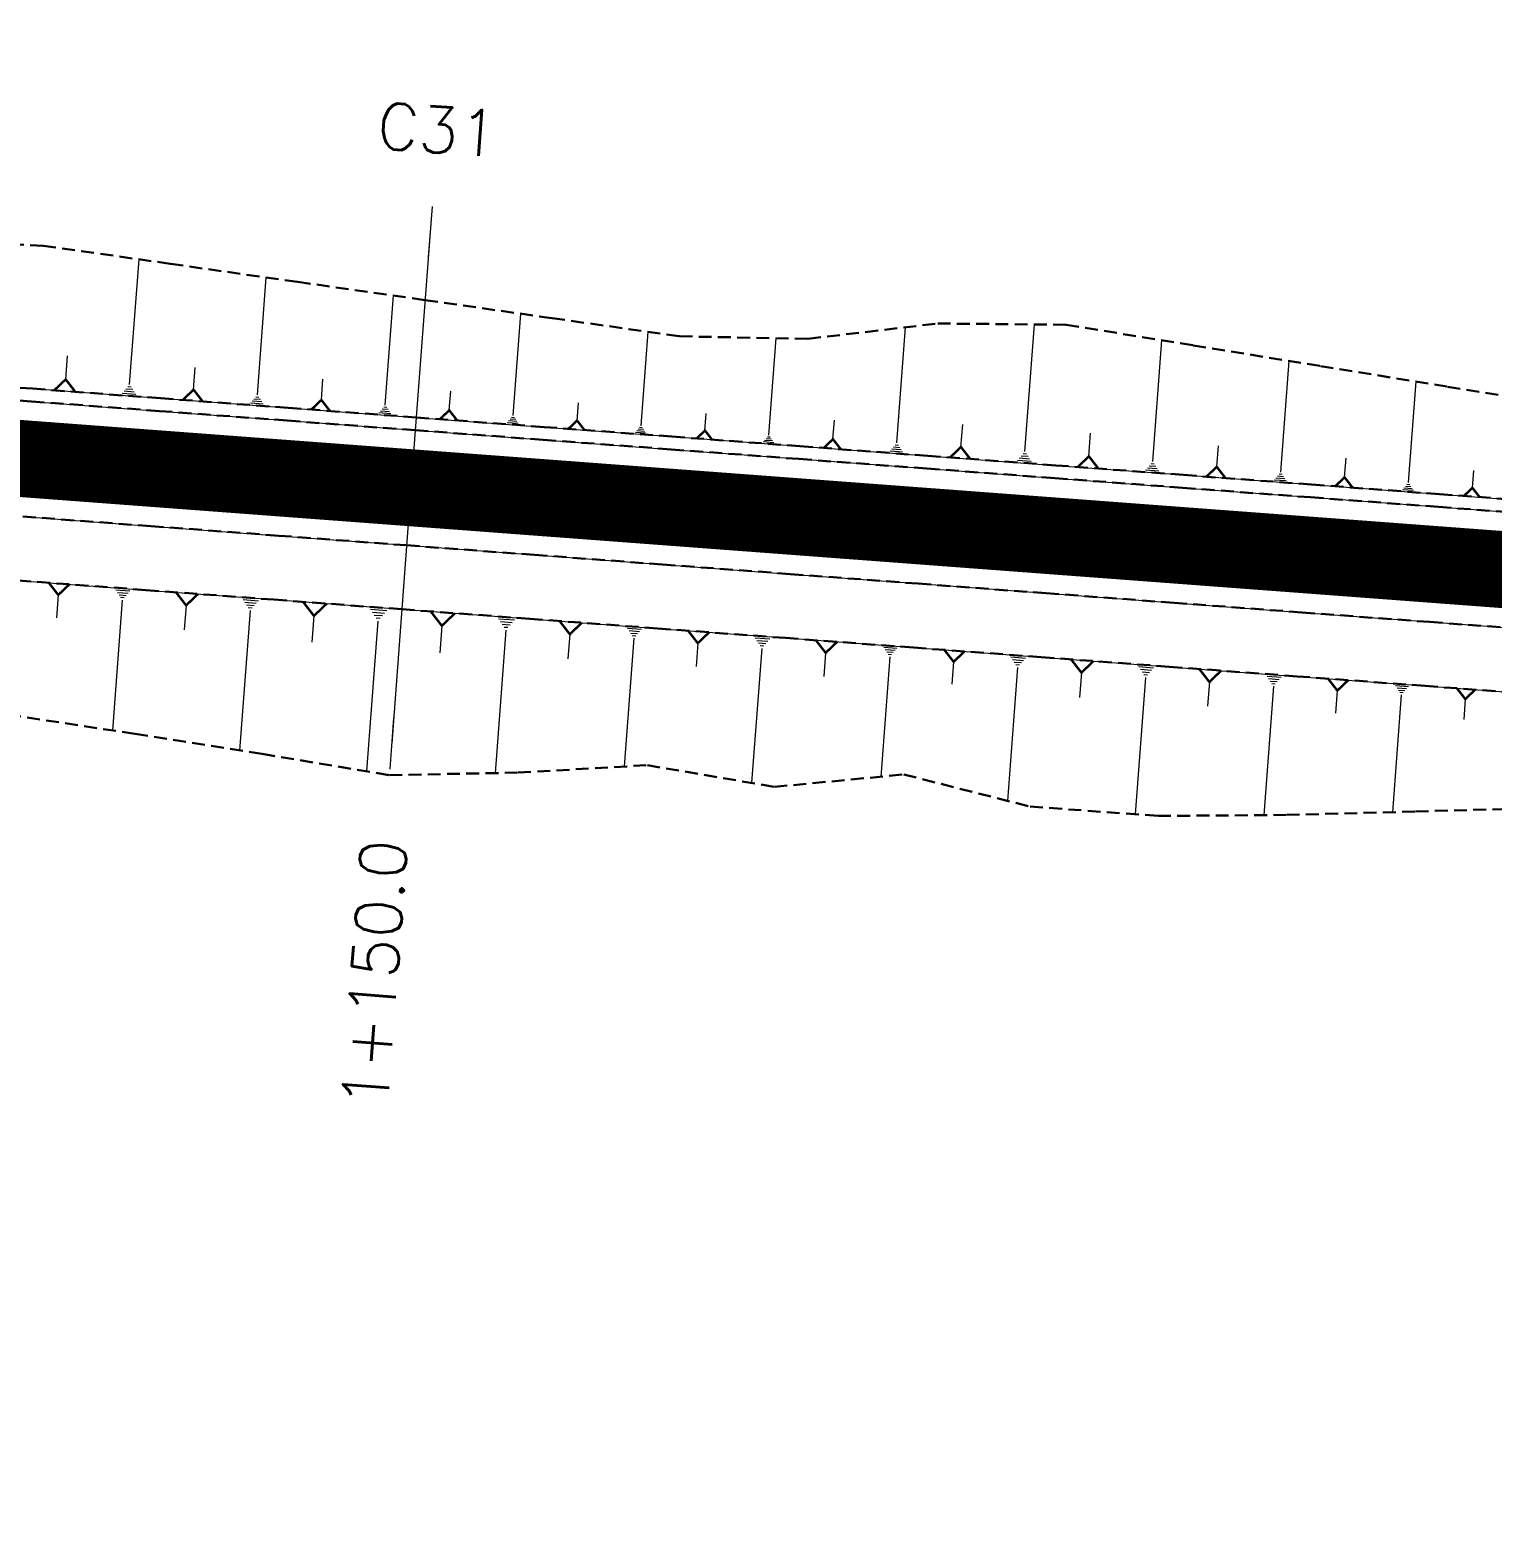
# Model space of a CAD drawing. Header units: metres. Extents: x 544752 to 548977, y 1840603 to 1844608.
# Drawn here: x 547650.7 to 547707.7, y 1842240 to 1842297.8 of the extents above; entities that cross this region are included whole.
import ezdxf

# ---------------------------------------------------------------- set-up
doc = ezdxf.new("R2010")
doc.units = ezdxf.units.M
doc.header["$MEASUREMENT"] = 0
for name, pattern in [('ACAD_ISO02W100', [15, 12, -3]), ('Anordnung Grundriss$0$GESTRICHELT', [0.75, 0.5, -0.25]), ('HIDDEN', [0.375, 0.25, -0.125])]:
    doc.linetypes.add(name, pattern=pattern)
doc.layers.add('C-ROAD', color=7, linetype='Continuous')
for name, color, linetype, lineweight in [('C-ROAD-CORR', 5, 'Continuous', 0), ('C-ROAD-SAMP', 150, 'HIDDEN', 0), ('C-ROAD-SAMP-TEXT', 11, 'Continuous', 0), ('C-TOPO-FEAT', 94, 'Continuous', 5)]:
    doc.layers.add(name, color=color, linetype=linetype, lineweight=lineweight)

msp = doc.modelspace()

# ---------------------------------------------------------------- linework, layer by layer
at = {"layer": 'C-ROAD-CORR', "color": 160, "linetype": 'Continuous'}
for p, q in [((547654.5572758447, 1842283.987201246, 509.2887091882129), (547654.9232251624, 1842288.868266492, 506.0255330363435)), ((547659.541206112, 1842283.585691222, 509.2956568257341), (547659.884278501, 1842288.161621919, 506.2364746249172)), ((547664.5251363793, 1842283.184181199, 509.3026044632579), (547664.84533184, 1842287.454977347, 506.4474162135414)), ((547669.5090666468, 1842282.782671176, 509.3095521007814), (547669.806385179, 1842286.748332774, 506.6583578021626)), ((547674.4929969141, 1842282.381161153, 509.3164997383043), (547674.7674385181, 1842286.041688201, 506.8692993907758)), ((547679.479784216, 1842282.017758515, 509.2979711515499), (547679.7628291385, 1842285.793037408, 506.7740548695594)), ((547684.4707817341, 1842281.710512125, 509.2418999961653), (547684.808820261, 1842286.219300712, 506.2276048276737)), ((547689.4598099771, 1842281.376999364, 509.2033888999392), (547689.8311436421, 1842286.329881528, 505.8922004314425)), ((547694.4442906602, 1842280.982830836, 509.2054284710787), (547694.798812155, 1842285.711470747, 506.0441544033488)), ((547652.065310711, 1842284.187956257, 509.2852353694514), (547652.1339698834, 1842285.103738537, 508.6730003869762)), ((547657.0492409783, 1842283.786446234, 509.2921830069733), (547657.1137380897, 1842284.646714566, 508.7170611917346)), ((547699.4276068251, 1842280.57312986, 509.2178520698944), (547699.7524849017, 1842284.906383164, 506.3209088560321)), ((547662.0331712457, 1842283.38493621, 509.2991306444956), (547662.0935062962, 1842284.189690595, 508.7611219964944)), ((547704.4109229901, 1842280.163428883, 509.230275668707), (547704.7061576486, 1842284.101295581, 506.5976633086659)), ((547654.2649132401, 1842283.65273819, 509.5256325366), (547654.7964988494, 1842283.612883489, 509.5256325366)), ((547654.3380038913, 1842283.736353953, 509.4664016995032), (547654.7366930982, 1842283.706462929, 509.4664016995032)), ((547654.4110945424, 1842283.819969717, 509.4071708624064), (547654.6768873471, 1842283.800042368, 509.4071708624064)), ((547654.4841851935, 1842283.903585481, 509.3479400253096), (547654.6170815959, 1842283.893621807, 509.3479400253096)), ((547659.4726846444, 1842283.507302608, 509.3511849106894), (547659.597273171, 1842283.497961801, 509.3511849106894)), ((547667.017101513, 1842282.983426187, 509.3060782820199), (547667.0732745024, 1842283.732666624, 508.8051828012631)), ((547659.2671202415, 1842283.272136764, 509.5177691655553), (547659.7654743477, 1842283.234773538, 509.5177691655553)), ((547659.3356417092, 1842283.350525379, 509.4622410806), (547659.7094072888, 1842283.322502959, 509.4622410806)), ((547659.4041631768, 1842283.428913993, 509.4067129956447), (547659.6533402299, 1842283.41023238, 509.4067129956447)), ((547664.3332795271, 1842282.964696805, 509.4580804616983), (547664.6821214793, 1842282.93854299, 509.4580804616983)), ((547664.3972318112, 1842283.037858269, 509.4062551288848), (547664.6297931126, 1842283.020422393, 509.4062551288848)), ((547664.4611840952, 1842283.111019734, 509.3544297960714), (547664.577464746, 1842283.102301796, 509.3544297960714)), ((547672.0010317805, 1842282.581916164, 509.3130259195431), (547672.0530427089, 1842283.275642653, 508.8492436060283)), ((547664.2693272431, 1842282.89153534, 509.5099057945117), (547664.734449846, 1842282.856663588, 509.5099057945117)), ((547669.2715342444, 1842282.510933916, 509.5020424234676), (547669.703425344, 1842282.478553637, 509.5020424234676)), ((547669.330917345, 1842282.578868231, 509.453919842796), (547669.6548356697, 1842282.554583022, 509.453919842796)), ((547669.3903004456, 1842282.646802546, 509.4057972621245), (547669.6062459954, 1842282.630612406, 509.4057972621245)), ((547669.4496835462, 1842282.714736861, 509.357674681453), (547669.5576563211, 1842282.706641791, 509.357674681453)), ((547676.9859218368, 1842282.193207894, 509.3114151022074), (547677.0356947223, 1842282.857083163, 508.8675894542578)), ((547681.9747460424, 1842281.856973665, 509.2747234105075), (547682.0301673831, 1842282.596188543, 508.7805303930675)), ((547686.9657951165, 1842281.550414932, 509.2181925300424), (547687.0313249418, 1842282.424457696, 508.6338619882441)), ((547674.2737412459, 1842282.130332491, 509.4941790524235), (547674.6724008423, 1842282.100443686, 509.4941790524235)), ((547674.3285551629, 1842282.193039656, 509.4497592238937), (547674.6275498603, 1842282.170623052, 509.4497592238937)), ((547674.38336908, 1842282.255746822, 509.4053393953639), (547674.5826988781, 1842282.240802419, 509.4053393953639)), ((547674.438182997, 1842282.318453987, 509.3609195668341), (547674.5378478961, 1842282.310981786, 509.3609195668341)), ((547679.253655223, 1842281.759066764, 509.481220436524), (547679.664812179, 1842281.728240992, 509.481220436524)), ((547679.3101874712, 1842281.823739702, 509.4354081152805), (547679.6185551883, 1842281.800620373, 509.4354081152805)), ((547679.3667197195, 1842281.88841264, 509.3895957940369), (547679.5722981975, 1842281.872999754, 509.3895957940369)), ((547679.4232519678, 1842281.953085578, 509.3437834727934), (547679.5260412068, 1842281.945379134, 509.3437834727934)), ((547691.9526325777, 1842281.187681325, 509.1992166716705), (547692.0198281785, 1842282.083942354, 508.6000323816032)), ((547684.2007174944, 1842281.401558417, 509.4607533068984), (547684.6917593072, 1842281.364743417, 509.4607533068984)), ((547684.2682335543, 1842281.478796844, 509.4060399792151), (547684.6365149139, 1842281.451185594, 509.4060399792151)), ((547684.3357496142, 1842281.556035271, 509.3513266515318), (547684.5812705207, 1842281.537627771, 509.3513266515318)), ((547684.4032656741, 1842281.633273698, 509.2966133238486), (547684.5260261274, 1842281.624069948, 509.2966133238486)), ((547689.3114778552, 1842281.207307297, 509.3235935445218), (547689.5811813675, 1842281.187086749, 509.3235935445218)), ((547689.3856439161, 1842281.292153331, 509.2634912222305), (547689.5204956724, 1842281.282043057, 509.2634912222305)), ((547696.9359487427, 1842280.777980348, 509.2116402704863), (547696.9977512367, 1842281.60230763, 508.6605464023846)), ((547689.1631457333, 1842281.03761523, 509.4437981891044), (547689.7025527579, 1842280.997174133, 509.4437981891044)), ((547689.2373117942, 1842281.122461264, 509.3836958668131), (547689.6418670628, 1842281.092130441, 509.3836958668131)), ((547694.1610579209, 1842280.658812354, 509.4349532047838), (547694.6760432366, 1842280.620202232, 509.4349532047838)), ((547694.2318661057, 1842280.739816974, 509.3775720213575), (547694.6181050926, 1842280.710859383, 509.3775720213575)), ((547694.3026742905, 1842280.820821595, 509.3201908379312), (547694.5601669485, 1842280.801516534, 509.3201908379312)), ((547694.3734824754, 1842280.901826216, 509.262809654505), (547694.5022288043, 1842280.892173685, 509.262809654505)), ((547701.9192649076, 1842280.368279371, 509.2240638693016), (547701.9756742951, 1842281.120672906, 508.7210604231648)), ((547706.9025810725, 1842279.958578395, 509.2364874681088), (547706.9535973533, 1842280.639038183, 508.7815744439263)), ((547699.1680566741, 1842280.276204277, 509.4281850259983), (547699.6399813425, 1842280.240822552, 509.4281850259983)), ((547699.2329442118, 1842280.350435673, 509.3756017869723), (547699.5868877132, 1842280.323899379, 509.3756017869723)), ((547699.2978317495, 1842280.424667068, 509.3230185479463), (547699.5337940839, 1842280.406976206, 509.3230185479463)), ((547699.3627192874, 1842280.498898464, 509.2704353089204), (547699.4807004544, 1842280.490053033, 509.2704353089204)), ((547704.2929892085, 1842280.028512542, 509.3258462579594), (547704.5074212189, 1842280.012435877, 509.3258462579594)), ((547704.3519560993, 1842280.095970712, 509.2780609633332), (547704.4591721045, 1842280.08793238, 509.2780609633332)), ((547704.1750554269, 1842279.8935962, 509.4214168472119), (547704.6039194477, 1842279.861442871, 509.4214168472119)), ((547704.2340223177, 1842279.961054371, 509.3736315525857), (547704.5556703333, 1842279.936939374, 509.3736315525857)), ((547654.5715328053, 1842275.926882794, 509.4424362578781), (547654.0183083409, 1842275.968359829, 509.4424362578781)), ((547651.7754454167, 1842275.781445143, 509.212168871184), (547651.7085214814, 1842274.888807613, 508.6154070267303)), ((547654.2672692161, 1842275.578805002, 509.1958686491893), (547653.8864234753, 1842270.499049909, 505.799860843402)), ((547654.495466908, 1842275.839863346, 509.3807943557059), (547654.0805485598, 1842275.870971123, 509.3807943557059)), ((547654.4194010107, 1842275.752843898, 509.3191524535337), (547654.1427887785, 1842275.773582416, 509.3191524535337)), ((547654.3433351134, 1842275.66582445, 509.2575105513615), (547654.2050289974, 1842275.676193709, 509.2575105513615)), ((547659.5771177341, 1842275.544866788, 509.4263953308558), (547658.9837327481, 1842275.589354787, 509.4263953308558)), ((547659.4955299442, 1842275.45153029, 509.3602786248471), (547659.0504912046, 1842275.48489629, 509.3602786248471)), ((547656.7590342922, 1842275.375381604, 509.1790447902018), (547656.6872639328, 1842274.41810203, 508.5390673016913)), ((547659.2507665743, 1842275.171520797, 509.161928506821), (547658.8422738933, 1842269.723008303, 505.5193924755571)), ((547659.4139421543, 1842275.358193792, 509.2941619188384), (547659.1172496611, 1842275.380437792, 509.2941619188384)), ((547659.3323543642, 1842275.264857295, 509.2280452128297), (547659.1840081178, 1842275.275979294, 509.2280452128297)), ((547661.7424105947, 1842274.966482748, 509.1440251927523), (547661.665367682, 1842273.938877378, 508.457032258466)), ((547664.584720535, 1842275.162005753, 509.4098932034271), (547663.9470358402, 1842275.209815046, 509.4098932034271)), ((547664.4970417327, 1842275.061701132, 509.3388404931756), (547664.0187782116, 1842275.097558101, 509.3388404931756)), ((547664.4093629302, 1842274.961396511, 509.267787782924), (547664.090520583, 1842274.985301157, 509.267787782924)), ((547664.3216841279, 1842274.86109189, 509.1967350726724), (547664.1622629543, 1842274.873044213, 509.1967350726724)), ((547669.5559009551, 1842274.794397396, 509.4017156954835), (547668.948628444, 1842274.839926589, 509.4017156954835)), ((547664.2340053256, 1842274.760787269, 509.1256823624208), (547663.7950162431, 1842268.905511003, 505.2112094125)), ((547666.7274437975, 1842274.579683779, 509.1237802032584), (547666.6484497971, 1842273.526054624, 508.419389387372)), ((547669.2219119045, 1842274.412313652, 509.1310593154467), (547668.8038589003, 1842268.836284698, 505.4032737227471)), ((547669.4724036924, 1842274.69887646, 509.3340516004743), (547669.0169493092, 1842274.733023355, 509.3340516004743)), ((547669.3889064298, 1842274.603355524, 509.2663875054651), (547669.0852701743, 1842274.62612012, 509.2663875054651)), ((547669.3054091672, 1842274.507834588, 509.1987234104559), (547669.1535910394, 1842274.519216886, 509.1987234104559)), ((547671.7167698039, 1842274.250142612, 509.141814213387), (547671.6444301814, 1842273.285270154, 508.4967605962197)), ((547674.5112657784, 1842274.433412171, 509.3971529657163), (547673.9668474046, 1842274.474228985, 509.3971529657163)), ((547674.4364106794, 1842274.347777877, 509.3364922641258), (547674.028096899, 1842274.378390488, 509.3364922641258)), ((547674.3615555803, 1842274.262143584, 509.2758315625353), (547674.0893463935, 1842274.28255199, 509.2758315625353)), ((547674.2118453822, 1842274.090874996, 509.1545101593543), (547673.8370618499, 1842269.09197819, 505.8125591674856)), ((547674.2867004813, 1842274.17650929, 509.2151708609448), (547674.1505958878, 1842274.186713493, 509.2151708609448)), ((547676.7046467463, 1842273.9012737, 509.1469268972075), (547676.6360566707, 1842272.986413038, 508.5353080512514)), ((547679.1961780783, 1842273.694732601, 509.1280187377563), (547678.8029517785, 1842268.449844487, 505.6216132818631)), ((547679.5103326886, 1842274.054125729, 509.3826017828483), (547678.9391239661, 1842274.096951102, 509.3826017828483)), ((547679.4317940361, 1842273.964277447, 509.3189560215753), (547679.0033874941, 1842273.996396477, 509.3189560215753)), ((547679.3532553834, 1842273.874429165, 509.2553102603023), (547679.0676510222, 1842273.895841852, 509.2553102603023)), ((547679.2747167309, 1842273.784580883, 509.1916644990293), (547679.1319145502, 1842273.795287226, 509.1916644990293)), ((547684.4661684795, 1842273.692943276, 509.3779314096863), (547683.9568478151, 1842273.731128701, 509.3779314096863)), ((547681.6903713574, 1842273.523696797, 509.1328472066626), (547681.621216209, 1842272.601299145, 508.5161895980644)), ((547684.1860511977, 1842273.372488879, 509.1509313646896), (547683.8354293103, 1842268.69586229, 506.0244301635801)), ((547684.3961391591, 1842273.612829677, 509.3211813984371), (547684.0141486607, 1842273.641468745, 509.3211813984371)), ((547684.3261098386, 1842273.532716078, 509.2644313871879), (547684.0714495064, 1842273.55180879, 509.2644313871879)), ((547684.2560805181, 1842273.452602478, 509.2076813759388), (547684.1287503521, 1842273.462148834, 509.2076813759388)), ((547686.6782548804, 1842273.174915655, 509.1380185680809), (547686.6128624701, 1842272.302705745, 508.5549133573576)), ((547689.4798000903, 1842273.307557543, 509.3600513507238), (547688.9138130412, 1842273.349991431, 509.3600513507238)), ((547689.4019793946, 1842273.218530604, 509.2969874036982), (547688.9774891076, 1842273.25035602, 509.2969874036982)), ((547689.3241586988, 1842273.129503665, 509.2339234566726), (547689.0411651742, 1842273.150720609, 509.2339234566726)), ((547689.1685173073, 1842272.951449788, 509.1077955626213), (547688.7788856643, 1842267.754507532, 505.6334437204985)), ((547689.2463380031, 1842273.040476727, 509.170859509647), (547689.1048412407, 1842273.051085199, 509.170859509647)), ((547691.6605565455, 1842272.751683188, 509.0934164114475), (547691.5877373358, 1842271.780413953, 508.444086307055)), ((547694.1535880415, 1842272.565151414, 509.0878852400247), (547693.7536457082, 1842267.230684235, 505.5215928012227)), ((547694.4731081956, 1842272.930682729, 509.346816387656), (547693.8921436229, 1842272.97423953, 509.346816387656)), ((547694.3932281571, 1842272.8392999, 509.2820836007482), (547693.9575047275, 1842272.871967501, 509.2820836007482)), ((547694.3133481186, 1842272.747917071, 509.2173508138404), (547694.0228658322, 1842272.769695472, 509.2173508138404)), ((547694.23346808, 1842272.656534243, 509.1526180269325), (547694.0882269369, 1842272.667423443, 509.1526180269325)), ((547699.4426055339, 1842272.5637792, 509.3390235612329), (547698.895505589, 1842272.60479706, 509.3390235612329)), ((547699.3673817307, 1842272.477723108, 509.2780640710878), (547698.9570567721, 1842272.508486503, 509.2780640710878)), ((547696.6474244345, 1842272.38935543, 509.0895313489236), (547696.5763319968, 1842271.441118036, 508.4555988989232)), ((547699.1417103213, 1842272.219554833, 509.0951856006525), (547698.7650807663, 1842267.19603561, 505.7367735939512)), ((547699.2921579276, 1842272.391667017, 509.2171045809427), (547699.0186079551, 1842272.412175947, 509.2171045809427)), ((547699.2169341245, 1842272.305610925, 509.1561450907976), (547699.0801591382, 1842272.31586539, 509.1561450907976)), ((547701.6361927983, 1842272.052376376, 509.1025928510253), (547701.5706368736, 1842271.177985497, 508.5180295805493)), ((547704.4046709671, 1842272.199987946, 509.3329293547949), (547703.9066804446, 1842272.237323913, 509.3329293547949)), ((547704.3361994906, 1842272.121656522, 509.2774417813978), (547703.9627065987, 1842272.149658497, 509.2774417813978)), ((547704.267728014, 1842272.043325097, 509.2219542080008), (547704.0187327528, 1842272.061993081, 509.2219542080008)), ((547704.1992565375, 1842271.964993673, 509.1664666346038), (547704.0747589068, 1842271.974327665, 509.1664666346038)), ((547704.1307850609, 1842271.886662248, 509.1109790612067), (547703.7879629666, 1842267.314070007, 506.0540287443433)), ((547706.6253773234, 1842271.720948121, 509.1193652713918), (547706.5661921599, 1842270.931531033, 508.5916101839081))]:
    msp.add_line(p, q, dxfattribs=at)
at = {"layer": 'C-ROAD-CORR', "color": 5, "linetype": 'Anordnung Grundriss$0$GESTRICHELT', "lineweight": 30, "extrusion": (0.04147128415782726, 0.5531477563306876, 0.8320502943071573), "const_width": 0.1, "elevation": 1042190.950441603}
msp.add_lwpolyline([(-408384.2960563924, -1562367.747872495), (-408383.8831156703, -1562368.298460124), (-408383.4701749485, -1562367.747872495)], dxfattribs=at)
at = {"layer": 'C-ROAD-CORR', "color": 5, "linetype": 'Anordnung Grundriss$0$GESTRICHELT', "lineweight": 30, "extrusion": (0.04147128428187657, 0.5531477563445005, 0.8320502942917917), "const_width": 0.1, "elevation": 1042190.940911384}
msp.add_lwpolyline([(-408389.2706089473, -1562367.754334502), (-408388.882700343, -1562368.271545974), (-408388.494791739, -1562367.754334501)], dxfattribs=at)
at = {"layer": 'C-ROAD-CORR', "color": 5, "linetype": 'Anordnung Grundriss$0$GESTRICHELT', "lineweight": 30, "extrusion": (0.04147128405583469, 0.5531477563875052, 0.8320502942744685), "const_width": 0.1, "elevation": 1042190.931243212}
msp.add_lwpolyline([(-408394.2463508935, -1562367.760577634), (-408393.8834744071, -1562368.24441295), (-408393.5205979204, -1562367.760577634)], dxfattribs=at)
at = {"layer": 'C-ROAD-CORR', "color": 5, "linetype": 'Anordnung Grundriss$0$GESTRICHELT', "lineweight": 30, "extrusion": (0.04147128417621757, 0.5531477564054199, 0.8320502942565587), "const_width": 0.1, "elevation": 1042190.921718539}
msp.add_lwpolyline([(-408399.2209168652, -1562367.767032431), (-408398.8830724963, -1562368.21749159), (-408398.5452281276, -1562367.767032431)], dxfattribs=at)
at = {"layer": 'C-ROAD-CORR', "color": 5, "linetype": 'Anordnung Grundriss$0$GESTRICHELT', "lineweight": 30, "extrusion": (0.04147128429605133, 0.5531477561618958, 0.8320502944124807), "const_width": 0.1, "elevation": 1042190.911712012}
msp.add_lwpolyline([(-408404.1954185143, -1562367.773825474), (-408403.882606263, -1562368.190908476), (-408403.5697940114, -1562367.773825474)], dxfattribs=at)
at = {"layer": 'C-ROAD-CORR', "color": 5, "linetype": 'Anordnung Grundriss$0$GESTRICHELT', "lineweight": 30, "extrusion": (0.04147128434241257, 0.553147756292232, 0.8320502943235225), "const_width": 0.1, "elevation": 1042190.902353878}
msp.add_lwpolyline([(-408409.1818345907, -1562367.780096419), (-408408.8824827265, -1562368.179232238), (-408408.5831308626, -1562367.78009642)], dxfattribs=at)
at = {"layer": 'C-ROAD-CORR', "color": 5, "linetype": 'Anordnung Grundriss$0$GESTRICHELT', "lineweight": 30, "extrusion": (0.04147128430352491, 0.5531477563418747, 0.8320502942924582), "const_width": 0.1, "elevation": 1042190.892800424}
msp.add_lwpolyline([(-408414.215950274, -1562367.786427756), (-408413.8826265876, -1562368.230859337), (-408413.5493029014, -1562367.786427756)], dxfattribs=at)
at = {"layer": 'C-ROAD-CORR', "color": 5, "linetype": 'Anordnung Grundriss$0$GESTRICHELT', "lineweight": 30, "extrusion": (0.04147128423502615, 0.5531477563854578, 0.8320502942668984), "const_width": 0.1, "elevation": 1042190.883219591}
msp.add_lwpolyline([(-408419.2769886035, -1562367.792751622), (-408418.8828688902, -1562368.318244573), (-408418.4887491772, -1562367.792751622)], dxfattribs=at)
at = {"layer": 'C-ROAD-CORR', "color": 5, "linetype": 'Anordnung Grundriss$0$GESTRICHELT', "lineweight": 30, "extrusion": (0.04147128402148245, 0.5531477562461382, 0.8320502943701614), "const_width": 0.1, "elevation": 1042190.873222426}
msp.add_lwpolyline([(-408424.2876928856, -1562367.79923729), (-408423.883554605, -1562368.338088332), (-408423.4794163242, -1562367.79923729)], dxfattribs=at)
at = {"layer": 'C-ROAD-CORR', "color": 5, "linetype": 'Anordnung Grundriss$0$GESTRICHELT', "lineweight": 30, "extrusion": (0.04147128418700916, 0.5531477563072545, 0.832050294321281), "const_width": 0.1, "elevation": 1042190.863802057}
msp.add_lwpolyline([(-408429.2547134288, -1562367.805659507), (-408428.8830112125, -1562368.301262462), (-408428.5113089968, -1562367.805659507)], dxfattribs=at)
at = {"layer": 'C-ROAD-CORR', "color": 5, "linetype": 'Anordnung Grundriss$0$GESTRICHELT', "lineweight": 30, "extrusion": (0.04147128402054301, 0.5531477564169238, 0.8320502942566699), "const_width": 0.1, "elevation": 1042190.854289295}
msp.add_lwpolyline([(-408434.2228671585, -1562367.811847121), (-408433.8836010078, -1562368.264201989), (-408433.5443348563, -1562367.811847121)], dxfattribs=at)
at = {"layer": 'C-ROAD-CORR', "color": 5, "linetype": 'Anordnung Grundriss$0$GESTRICHELT', "lineweight": 30, "extrusion": (0.04147128421814639, 0.5531477562609302, 0.8320502943505258), "const_width": 0.1, "elevation": 1042190.84448659}
msp.add_lwpolyline([(-408439.189724445, -1562367.81856706), (-408438.8828943588, -1562368.227673842), (-408438.5760642727, -1562367.81856706)], dxfattribs=at)
at = {"layer": 'C-ROAD-CORR', "color": 5, "linetype": 'Anordnung Grundriss$0$GESTRICHELT', "lineweight": 30, "extrusion": (0.04147128421135286, 0.5531477563425583, -0.8320502942965978), "const_width": 0.1, "elevation": 1041338.847363995}
msp.add_lwpolyline([(-408383.819879051, 1562926.802759235), (-408384.2223834385, 1562926.266086718), (-408384.624887826, 1562926.802759235)], dxfattribs=at)
at = {"layer": 'C-ROAD-CORR', "color": 5, "linetype": 'Anordnung Grundriss$0$GESTRICHELT', "lineweight": 30, "extrusion": (0.04147128404624749, 0.5531477563377881, -0.8320502943079983), "const_width": 0.1, "elevation": 1041338.856888376}
msp.add_lwpolyline([(-408388.79128716, 1562926.796264267), (-408389.2229396685, 1562926.220727589), (-408389.6545921771, 1562926.796264267)], dxfattribs=at)
at = {"layer": 'C-ROAD-CORR', "color": 5, "linetype": 'Anordnung Grundriss$0$GESTRICHELT', "lineweight": 30, "extrusion": (0.04147128404469056, 0.5531477562850529, -0.8320502943431345), "const_width": 0.1, "elevation": 1041338.866413948}
msp.add_lwpolyline([(-408393.7595680536, 1562926.78991596), (-408394.2229315761, 1562926.172097929), (-408394.6862950986, 1562926.789915959)], dxfattribs=at)
at = {"layer": 'C-ROAD-CORR', "color": 5, "linetype": 'Anordnung Grundriss$0$GESTRICHELT', "lineweight": 30, "extrusion": (0.04147128422300149, 0.5531477563041842, -0.8320502943215284), "const_width": 0.1, "elevation": 1041338.876170455}
msp.add_lwpolyline([(-408398.747236337, 1562926.783567719), (-408399.2223343963, 1562926.150103641), (-408399.6974324554, 1562926.783567719)], dxfattribs=at)
at = {"layer": 'C-ROAD-CORR', "color": 5, "linetype": 'Anordnung Grundriss$0$GESTRICHELT', "lineweight": 30, "extrusion": (0.04147128417850102, 0.5531477563455969, -0.8320502942962151), "const_width": 0.1, "elevation": 1041338.885845986}
msp.add_lwpolyline([(-408403.7874188639, 1562926.777075385), (-408404.2224951236, 1562926.196973706), (-408404.6575713836, 1562926.777075385)], dxfattribs=at)
at = {"layer": 'C-ROAD-CORR', "color": 5, "linetype": 'Anordnung Grundriss$0$GESTRICHELT', "lineweight": 30, "extrusion": (0.04147128412703024, 0.5531477561888837, -0.8320502944029636), "const_width": 0.1, "elevation": 1041338.89515263}
msp.add_lwpolyline([(-408408.8101040842, 1562926.770835789), (-408409.2226292337, 1562926.220802256), (-408409.6351543833, 1562926.770835789)], dxfattribs=at)
at = {"layer": 'C-ROAD-CORR', "color": 5, "linetype": 'Anordnung Grundriss$0$GESTRICHELT', "lineweight": 30, "extrusion": (0.04147128418627574, 0.5531477562915432, -0.8320502943317625), "const_width": 0.1, "elevation": 1041338.904997837}
msp.add_lwpolyline([(-408413.8065314937, 1562926.764317882), (-408414.2224551919, 1562926.209752952), (-408414.6383788902, 1562926.764317883)], dxfattribs=at)
at = {"layer": 'C-ROAD-CORR', "color": 5, "linetype": 'Anordnung Grundriss$0$GESTRICHELT', "lineweight": 30, "extrusion": (0.04147128401251126, 0.5531477562289737, -0.8320502943820195), "const_width": 0.1, "elevation": 1041338.914410969}
msp.add_lwpolyline([(-408418.829732776, 1562926.757893211), (-408419.2230260267, 1562926.233502209), (-408419.6163192777, 1562926.757893211)], dxfattribs=at)
at = {"layer": 'C-ROAD-CORR', "color": 5, "linetype": 'Anordnung Grundriss$0$GESTRICHELT', "lineweight": 30, "extrusion": (0.04147128413332159, 0.5531477562064728, -0.832050294390957), "const_width": 0.1, "elevation": 1041338.924059274}
msp.add_lwpolyline([(-408423.7846517765, 1562926.751569093), (-408424.2226124444, 1562926.167621535), (-408424.6605731125, 1562926.751569093)], dxfattribs=at)
at = {"layer": 'C-ROAD-CORR', "color": 5, "linetype": 'Anordnung Grundriss$0$GESTRICHELT', "lineweight": 30, "extrusion": (0.04147128410556541, 0.5531477563554492, -0.8320502942933006), "const_width": 0.1, "elevation": 1041338.933942173}
msp.add_lwpolyline([(-408428.7951686204, 1562926.74494625), (-408429.222743867, 1562926.174845921), (-408429.6503191132, 1562926.744946249)], dxfattribs=at)
at = {"layer": 'C-ROAD-CORR', "color": 5, "linetype": 'Anordnung Grundriss$0$GESTRICHELT', "lineweight": 30, "extrusion": (0.04147128409310761, 0.5531477562513278, -0.8320502943631415), "const_width": 0.1, "elevation": 1041338.94336709}
msp.add_lwpolyline([(-408433.828482887, 1562926.738658789), (-408434.2227595715, 1562926.212956544), (-408434.6170362552, 1562926.738658789)], dxfattribs=at)
at = {"layer": 'C-ROAD-CORR', "color": 5, "linetype": 'Anordnung Grundriss$0$GESTRICHELT', "lineweight": 30, "extrusion": (0.04147128417961255, 0.5531477562985101, -0.832050294327463), "const_width": 0.1, "elevation": 1041338.953125006}
msp.add_lwpolyline([(-408438.8665187944, 1562926.732226767), (-408439.2224794518, 1562926.257612557), (-408439.578440109, 1562926.732226767)], dxfattribs=at)
at = {"layer": 'C-ROAD-CORR', "color": 92, "linetype": 'Anordnung Grundriss$0$GESTRICHELT', "lineweight": 30}
for points in [[(547595.927152547, 1842287.982185956, 509.6910349284339), (547600.9423918325, 1842287.998278461, 509.418799530549), (547605.9523408284, 1842287.943808604, 509.193737732442), (547610.9651998192, 1842287.928152523, 508.9427274615559), (547615.9868051251, 1842288.029155588, 508.6137261527102), (547621.0161808776, 1842288.233801574, 508.2154356441005), (547626.0494649233, 1842288.490576731, 507.7822948189573), (547631.0848322324, 1842288.775138645, 507.3305774991446), (547636.1183729419, 1842289.035337205, 506.895147999366), (547641.1553772767, 1842289.341733916, 506.4288332946543), (547646.1901017632, 1842289.617721804, 505.9828480339191), (547651.1878359276, 1842289.400329413, 505.8667060926622), (547656.1488892665, 1842288.69368484, 506.0776476812715), (547661.1099426055, 1842287.987040267, 506.2885892698483), (547666.0709959444, 1842287.280395695, 506.4995308584902), (547671.0320492834, 1842286.573751122, 506.7104724470996), (547675.9931026223, 1842285.867106549, 506.9214140357089), (547680.9997600669, 1842285.768733679, 506.72570305693), (547686.0586574422, 1842286.367141755, 506.0641677447508), (547691.068980084, 1842286.317655621, 505.8357741396102), (547696.0226528307, 1842285.512568037, 506.1125285922942), (547700.9763255774, 1842284.707480455, 506.3892830449782), (547705.929998324, 1842283.902392872, 506.6660374975839), (547710.8836710708, 1842283.097305289, 506.9427919501896)], [(547595.9238146112, 1842287.937664265, 509.7207993575507), (547600.9098211066, 1842287.563847161, 509.7092332343649), (547605.895827602, 1842287.190030057, 509.6976671111791), (547610.8818340976, 1842286.816212954, 509.6861009879933), (547615.867840593, 1842286.44239585, 509.6745348648075), (547620.8538470884, 1842286.068578746, 509.6629687416216), (547625.839853584, 1842285.694761642, 509.6514026184358), (547630.8258600794, 1842285.320944538, 509.63983649525), (547635.8118665748, 1842284.947127434, 509.6282703720642), (547640.7978730703, 1842284.57331033, 509.6167042488783), (547645.7838795658, 1842284.199493227, 509.6051381256925), (547650.7698860613, 1842283.825676123, 509.5935720025067), (547655.7558925567, 1842283.451859019, 509.5820058793208), (547660.7418990522, 1842283.078041915, 509.570439756135), (547665.7279055477, 1842282.704224811, 509.5588736329492), (547670.7139120431, 1842282.330407707, 509.5473075097634), (547675.6999185386, 1842281.956590603, 509.5357413865775), (547680.6859250341, 1842281.582773499, 509.5241752633917), (547685.6719315295, 1842281.208956396, 509.5126091402059), (547690.657938025, 1842280.835139292, 509.50104301702), (547695.6439445205, 1842280.461322188, 509.4894768938342), (547700.6299510159, 1842280.087505084, 509.4779107706484), (547705.6159575114, 1842279.71368798, 509.4663446474626), (547710.6019640069, 1842279.339870876, 509.4547785242767)], [(547650.2091604056, 1842276.346666379, 509.5135720025066), (547655.195166901, 1842275.972849275, 509.5020058793208), (547660.1811733964, 1842275.599032172, 509.4904397561349), (547665.167179892, 1842275.225215068, 509.4788736329492), (547670.1531863874, 1842274.851397964, 509.4673075097633), (547675.1391928828, 1842274.47758086, 509.4557413865775), (547680.1251993784, 1842274.103763756, 509.4441752633917), (547685.1112058738, 1842273.729946652, 509.4326091402058), (547690.0972123692, 1842273.356129548, 509.42104301702), (547695.0832188647, 1842272.982312444, 509.4094768938342), (547700.0692253602, 1842272.608495341, 509.3979107706484), (547705.0552318556, 1842272.234678237, 509.3863446474625), (547710.0412383511, 1842271.860861133, 509.3747785242767)]]:
    msp.add_polyline3d(points, dxfattribs=at)
at = {"layer": 'C-ROAD-CORR', "color": 11, "linetype": 'Anordnung Grundriss$0$GESTRICHELT', "lineweight": 30}
for points in [[(547646.1901017632, 1842289.617721804, 505.9828480339191), (547651.1878359276, 1842289.400329413, 505.8667060926622), (547656.1488892665, 1842288.69368484, 506.0776476812715), (547661.1099426055, 1842287.987040267, 506.2885892698483), (547666.0709959444, 1842287.280395695, 506.4995308584902), (547671.0320492834, 1842286.573751122, 506.7104724470996), (547675.9931026223, 1842285.867106549, 506.9214140357089), (547680.9997600669, 1842285.768733679, 506.72570305693), (547686.0586574422, 1842286.367141755, 506.0641677447508), (547691.068980084, 1842286.317655621, 505.8357741396102), (547696.0226528307, 1842285.512568037, 506.1125285922942), (547700.9763255774, 1842284.707480455, 506.3892830449782), (547705.929998324, 1842283.902392872, 506.6660374975839), (547710.8836710708, 1842283.097305289, 506.9427919501896)], [(547595.9238146112, 1842287.937664265, 509.7207993575507), (547600.9098211066, 1842287.563847161, 509.7092332343649), (547605.895827602, 1842287.190030057, 509.6976671111791), (547610.8818340976, 1842286.816212954, 509.6861009879933), (547615.867840593, 1842286.44239585, 509.6745348648075), (547620.8538470884, 1842286.068578746, 509.6629687416216), (547625.839853584, 1842285.694761642, 509.6514026184358), (547630.8258600794, 1842285.320944538, 509.63983649525), (547635.8118665748, 1842284.947127434, 509.6282703720642), (547640.7978730703, 1842284.57331033, 509.6167042488783), (547645.7838795658, 1842284.199493227, 509.6051381256925), (547650.7698860613, 1842283.825676123, 509.5935720025067), (547655.7558925567, 1842283.451859019, 509.5820058793208), (547660.7418990522, 1842283.078041915, 509.570439756135), (547665.7279055477, 1842282.704224811, 509.5588736329492), (547670.7139120431, 1842282.330407707, 509.5473075097634), (547675.6999185386, 1842281.956590603, 509.5357413865775), (547680.6859250341, 1842281.582773499, 509.5241752633917), (547685.6719315295, 1842281.208956396, 509.5126091402059), (547690.657938025, 1842280.835139292, 509.50104301702), (547695.6439445205, 1842280.461322188, 509.4894768938342), (547700.6299510159, 1842280.087505084, 509.4779107706484), (547705.6159575114, 1842279.71368798, 509.4663446474626), (547710.6019640069, 1842279.339870876, 509.4547785242767)], [(547650.2091604056, 1842276.346666379, 509.5135720025066), (547655.195166901, 1842275.972849275, 509.5020058793208), (547660.1811733964, 1842275.599032172, 509.4904397561349), (547665.167179892, 1842275.225215068, 509.4788736329492), (547670.1531863874, 1842274.851397964, 509.4673075097633), (547675.1391928828, 1842274.47758086, 509.4557413865775), (547680.1251993784, 1842274.103763756, 509.4441752633917), (547685.1112058738, 1842273.729946652, 509.4326091402058), (547690.0972123692, 1842273.356129548, 509.42104301702), (547695.0832188647, 1842272.982312444, 509.4094768938342), (547700.0692253602, 1842272.608495341, 509.3979107706484), (547705.0552318556, 1842272.234678237, 509.3863446474625), (547710.0412383511, 1842271.860861133, 509.3747785242767)]]:
    msp.add_polyline3d(points, dxfattribs=at)
at = {"layer": 'C-ROAD-CORR', "color": 5, "linetype": 'Anordnung Grundriss$0$GESTRICHELT', "lineweight": 30}
for points in [[(547645.7464978554, 1842283.700892577, 509.6251381256924), (547650.732504351, 1842283.327075473, 509.6135720025067), (547655.7185108464, 1842282.953258369, 509.6020058793208), (547660.7045173418, 1842282.579441265, 509.590439756135), (547665.6905238373, 1842282.205624161, 509.5788736329492), (547670.6765303328, 1842281.831807058, 509.5673075097633), (547675.6625368282, 1842281.457989954, 509.5557413865775), (547680.6485433237, 1842281.08417285, 509.5441752633917), (547685.6345498192, 1842280.710355746, 509.5326091402059), (547690.6205563146, 1842280.336538642, 509.52104301702), (547695.6065628101, 1842279.962721538, 509.5094768938342), (547700.5925693056, 1842279.588904434, 509.4979107706484), (547705.578575801, 1842279.21508733, 509.4863446474625), (547710.5645822965, 1842278.841270227, 509.4747785242767)], [(547650.3960689575, 1842278.839669627, 509.6135720025067), (547655.382075453, 1842278.465852523, 509.6020058793208), (547660.3680819484, 1842278.092035419, 509.590439756135), (547665.3540884439, 1842277.718218315, 509.5788736329492), (547670.3400949393, 1842277.344401212, 509.5673075097633), (547675.3261014348, 1842276.970584108, 509.5557413865775), (547680.3121079303, 1842276.596767004, 509.5441752633917), (547685.2981144257, 1842276.2229499, 509.5326091402059), (547690.2841209212, 1842275.849132796, 509.52104301702), (547695.2701274167, 1842275.475315692, 509.5094768938342), (547700.2561339121, 1842275.101498588, 509.4979107706484), (547705.2421404076, 1842274.727681485, 509.4863446474625), (547710.2281469031, 1842274.353864381, 509.4747785242767)]]:
    msp.add_polyline3d(points, dxfattribs=at)
at = {"layer": 'C-ROAD-CORR', "color": 160, "linetype": 'Anordnung Grundriss$0$GESTRICHELT', "lineweight": 30}
for points in [[(547645.7464978554, 1842283.700892577, 509.4751381256925), (547650.732504351, 1842283.327075473, 509.4635720025067), (547655.7185108464, 1842282.953258369, 509.4520058793208), (547660.7045173418, 1842282.579441265, 509.440439756135), (547665.6905238373, 1842282.205624161, 509.4288736329492), (547670.6765303328, 1842281.831807058, 509.4173075097634), (547675.6625368282, 1842281.457989954, 509.4057413865775), (547680.6485433237, 1842281.08417285, 509.3941752633917), (547685.6345498192, 1842280.710355746, 509.3826091402059), (547690.6205563146, 1842280.336538642, 509.37104301702), (547695.6065628101, 1842279.962721538, 509.3594768938342), (547700.5925693056, 1842279.588904434, 509.3479107706484), (547705.578575801, 1842279.21508733, 509.3363446474626), (547710.5645822965, 1842278.841270227, 509.3247785242767)], [(547650.3960689575, 1842278.839669627, 509.4635720025067), (547655.382075453, 1842278.465852523, 509.4520058793208), (547660.3680819484, 1842278.092035419, 509.440439756135), (547665.3540884439, 1842277.718218315, 509.4288736329492), (547670.3400949393, 1842277.344401212, 509.4173075097634), (547675.3261014348, 1842276.970584108, 509.4057413865775), (547680.3121079303, 1842276.596767004, 509.3941752633917), (547685.2981144257, 1842276.2229499, 509.3826091402059), (547690.2841209212, 1842275.849132796, 509.37104301702), (547695.2701274167, 1842275.475315692, 509.3594768938342), (547700.2561339121, 1842275.101498588, 509.3479107706484), (547705.2421404076, 1842274.727681485, 509.3363446474626), (547710.2281469031, 1842274.353864381, 509.3247785242767)]]:
    msp.add_polyline3d(points, dxfattribs=at)
at = {"layer": 'C-ROAD-CORR', "color": 150, "linetype": 'Anordnung Grundriss$0$GESTRICHELT', "lineweight": 30}
msp.add_polyline3d([(547650.5642866542, 1842281.08337255, 509.6810720025067), (547655.5502931497, 1842280.709555446, 509.6695058793208), (547660.5362996451, 1842280.335738342, 509.657939756135), (547665.5223061406, 1842279.961921238, 509.6463736329492), (547670.508312636, 1842279.588104135, 509.6348075097633), (547675.4943191315, 1842279.214287031, 509.6232413865775), (547680.480325627, 1842278.840469927, 509.6116752633917), (547685.4663321225, 1842278.466652823, 509.6001091402059), (547690.4523386179, 1842278.092835719, 509.58854301702), (547695.4383451134, 1842277.719018615, 509.5769768938342), (547700.4243516088, 1842277.345201511, 509.5654107706484), (547705.4103581043, 1842276.971384407, 509.5538446474625), (547710.3963645998, 1842276.597567304, 509.5422785242767)], dxfattribs=at)
msp.add_polyline3d([(547650.5642866542, 1842281.08337255, 509.6810720025067), (547655.5502931497, 1842280.709555446, 509.6695058793208), (547660.5362996451, 1842280.335738342, 509.657939756135), (547665.5223061406, 1842279.961921238, 509.6463736329492), (547670.508312636, 1842279.588104135, 509.6348075097633), (547675.4943191315, 1842279.214287031, 509.6232413865775), (547680.480325627, 1842278.840469927, 509.6116752633917), (547685.4663321225, 1842278.466652823, 509.6001091402059), (547690.4523386179, 1842278.092835719, 509.58854301702), (547695.4383451134, 1842277.719018615, 509.5769768938342), (547700.4243516088, 1842277.345201511, 509.5654107706484), (547705.4103581043, 1842276.971384407, 509.5538446474625), (547710.3963645998, 1842276.597567304, 509.5422785242767)], dxfattribs=at)
at = {"layer": 'C-ROAD-SAMP', "color": 1, "linetype": 'Continuous', "lineweight": 13}
msp.add_lwpolyline([(547666.2699403483, 1842289.933934229), (547665.5223061406, 1842279.961921239), (547664.7746719329, 1842269.989908248)], dxfattribs=at)
at = {"layer": 'C-ROAD-SAMP-TEXT', "color": 4, "linetype": 'Continuous', "lineweight": 9}
msp.add_line((547666.3447037691, 1842290.931135528), (547666.1951769275, 1842288.93673293), dxfattribs=at)
at = {"layer": 'C-ROAD-SAMP-TEXT', "color": 1, "linetype": 'Continuous', "lineweight": -3}
msp.add_line((547665.4475427199, 1842278.96471994), (547665.5970695615, 1842280.959122538), dxfattribs=at)
at = {"layer": 'C-ROAD-SAMP-TEXT', "color": 4, "linetype": 'Continuous', "lineweight": 5}
msp.add_line((547664.8494353537, 1842270.987109547), (547664.6999085121, 1842268.992706949), dxfattribs=at)
at = {"layer": 'C-TOPO-FEAT', "color": 94, "linetype": 'Continuous', "lineweight": 0, "ltscale": 2}
for points in [[(547645.7838795658, 1842284.199493227, 509.6051381256925), (547650.7698860613, 1842283.825676123, 509.5935720025067), (547655.7558925567, 1842283.451859019, 509.5820058793208), (547660.7418990522, 1842283.078041915, 509.570439756135), (547665.7279055477, 1842282.704224811, 509.5588736329492), (547670.7139120431, 1842282.330407707, 509.5473075097634), (547675.6999185386, 1842281.956590603, 509.5357413865775), (547680.6859250341, 1842281.582773499, 509.5241752633917), (547685.6719315295, 1842281.208956396, 509.5126091402059), (547690.657938025, 1842280.835139292, 509.50104301702), (547695.6439445205, 1842280.461322188, 509.4894768938342), (547700.6299510159, 1842280.087505084, 509.4779107706484), (547705.6159575114, 1842279.71368798, 509.4663446474626), (547710.6019640069, 1842279.339870876, 509.4547785242767)], [(547645.7464978554, 1842283.700892577, 509.1751381256925), (547650.732504351, 1842283.327075473, 509.1635720025067), (547655.7185108464, 1842282.953258369, 509.1520058793208), (547660.7045173418, 1842282.579441265, 509.140439756135), (547665.6905238373, 1842282.205624161, 509.1288736329492), (547670.6765303328, 1842281.831807058, 509.1173075097634), (547675.6625368282, 1842281.457989954, 509.1057413865775), (547680.6485433237, 1842281.08417285, 509.0941752633917), (547685.6345498192, 1842280.710355746, 509.0826091402059), (547690.6205563146, 1842280.336538642, 509.07104301702), (547695.6065628101, 1842279.962721538, 509.0594768938342), (547700.5925693056, 1842279.588904434, 509.0479107706484), (547705.578575801, 1842279.21508733, 509.0363446474626), (547710.5645822965, 1842278.841270227, 509.0247785242767)], [(547650.5642866542, 1842281.08337255, 509.5310720025067), (547655.5502931497, 1842280.709555446, 509.5195058793208), (547660.5362996451, 1842280.335738342, 509.507939756135), (547665.5223061406, 1842279.961921238, 509.4963736329492), (547670.508312636, 1842279.588104135, 509.4848075097634), (547675.4943191315, 1842279.214287031, 509.4732413865775), (547680.480325627, 1842278.840469927, 509.4616752633917), (547685.4663321225, 1842278.466652823, 509.4501091402059), (547690.4523386179, 1842278.092835719, 509.43854301702), (547695.4383451134, 1842277.719018615, 509.4269768938342), (547700.4243516088, 1842277.345201511, 509.4154107706484), (547705.4103581043, 1842276.971384407, 509.4038446474626), (547710.3963645998, 1842276.597567304, 509.3922785242767)], [(547650.5642866542, 1842281.08337255, 509.5310720025067), (547655.5502931497, 1842280.709555446, 509.5195058793208), (547660.5362996451, 1842280.335738342, 509.507939756135), (547665.5223061406, 1842279.961921238, 509.4963736329492), (547670.508312636, 1842279.588104135, 509.4848075097634), (547675.4943191315, 1842279.214287031, 509.4732413865775), (547680.480325627, 1842278.840469927, 509.4616752633917), (547685.4663321225, 1842278.466652823, 509.4501091402059), (547690.4523386179, 1842278.092835719, 509.43854301702), (547695.4383451134, 1842277.719018615, 509.4269768938342), (547700.4243516088, 1842277.345201511, 509.4154107706484), (547705.4103581043, 1842276.971384407, 509.4038446474626), (547710.3963645998, 1842276.597567304, 509.3922785242767)], [(547650.5642866542, 1842281.08337255, 509.2310720025067), (547655.5502931497, 1842280.709555446, 509.2195058793208), (547660.5362996451, 1842280.335738342, 509.207939756135), (547665.5223061406, 1842279.961921238, 509.1963736329492), (547670.508312636, 1842279.588104135, 509.1848075097633), (547675.4943191315, 1842279.214287031, 509.1732413865775), (547680.480325627, 1842278.840469927, 509.1616752633917), (547685.4663321225, 1842278.466652823, 509.1501091402059), (547690.4523386179, 1842278.092835719, 509.13854301702), (547695.4383451134, 1842277.719018615, 509.1269768938342), (547700.4243516088, 1842277.345201511, 509.1154107706484), (547705.4103581043, 1842276.971384407, 509.1038446474626), (547710.3963645998, 1842276.597567304, 509.0922785242767)], [(547650.5642866542, 1842281.08337255, 509.2310720025067), (547655.5502931497, 1842280.709555446, 509.2195058793208), (547660.5362996451, 1842280.335738342, 509.207939756135), (547665.5223061406, 1842279.961921238, 509.1963736329492), (547670.508312636, 1842279.588104135, 509.1848075097633), (547675.4943191315, 1842279.214287031, 509.1732413865775), (547680.480325627, 1842278.840469927, 509.1616752633917), (547685.4663321225, 1842278.466652823, 509.1501091402059), (547690.4523386179, 1842278.092835719, 509.13854301702), (547695.4383451134, 1842277.719018615, 509.1269768938342), (547700.4243516088, 1842277.345201511, 509.1154107706484), (547705.4103581043, 1842276.971384407, 509.1038446474626), (547710.3963645998, 1842276.597567304, 509.0922785242767)], [(547650.3960689575, 1842278.839669627, 509.1635720025067), (547655.382075453, 1842278.465852523, 509.1520058793208), (547660.3680819484, 1842278.092035419, 509.140439756135), (547665.3540884439, 1842277.718218315, 509.1288736329492), (547670.3400949393, 1842277.344401212, 509.1173075097634), (547675.3261014348, 1842276.970584108, 509.1057413865775), (547680.3121079303, 1842276.596767004, 509.0941752633917), (547685.2981144257, 1842276.2229499, 509.0826091402059), (547690.2841209212, 1842275.849132796, 509.07104301702), (547695.2701274167, 1842275.475315692, 509.0594768938342), (547700.2561339121, 1842275.101498588, 509.0479107706484), (547705.2421404076, 1842274.727681485, 509.0363446474626), (547710.2281469031, 1842274.353864381, 509.0247785242767)], [(547650.2091604056, 1842276.346666379, 509.5135720025066), (547655.195166901, 1842275.972849275, 509.5020058793208), (547660.1811733964, 1842275.599032172, 509.4904397561349), (547665.167179892, 1842275.225215068, 509.4788736329492), (547670.1531863874, 1842274.851397964, 509.4673075097633), (547675.1391928828, 1842274.47758086, 509.4557413865775), (547680.1251993784, 1842274.103763756, 509.4441752633917), (547685.1112058738, 1842273.729946652, 509.4326091402058), (547690.0972123692, 1842273.356129548, 509.42104301702), (547695.0832188647, 1842272.982312444, 509.4094768938342), (547700.0692253602, 1842272.608495341, 509.3979107706484), (547705.0552318556, 1842272.234678237, 509.3863446474625), (547710.0412383511, 1842271.860861133, 509.3747785242767)]]:
    msp.add_polyline3d(points, dxfattribs=at)

# ---------------------------------------------------------------- texts
at = {"layer": 'C-ROAD-SAMP-TEXT', "color": 1, "linetype": 'Continuous', "lineweight": 13, "insert": (547666.5689940314, 1842293.922739426), "char_height": 1.8, "width": 3.982285714285715, "attachment_point": 5, "rotation": 355.7123708504709, "bg_fill": 3, "box_fill_scale": 1.416666666666667, "bg_fill_color": 256, "bg_fill_true_color": 13158600, "bg_fill_transparency": 0}
msp.add_mtext('{\\Fsimplex.shx|c0;C31}', dxfattribs=at)
at = {"layer": 'C-ROAD-SAMP-TEXT', "color": 1, "linetype": 'Continuous', "lineweight": -3, "insert": (547664.1018011459, 1842261.015096556), "char_height": 1.8, "width": 10.56171428571429, "attachment_point": 5, "rotation": 85.7123708504709, "bg_fill": 3, "box_fill_scale": 1.416666666666667, "bg_fill_color": 256, "bg_fill_true_color": 13158600, "bg_fill_transparency": 0}
msp.add_mtext('{\\Fsimplex.shx|c0;1+150.0}', dxfattribs=at)

# ---------------------------------------------------------------- next in the draw order: linework, layer by layer
at = {"layer": 'C-ROAD', "color": 1, "linetype": 'ACAD_ISO02W100', "lineweight": 60, "ltscale": 0.1, "const_width": 3, "flags": 128}
msp.add_lwpolyline([(547447.2669305371, 1842296.325235744), (548177.885715168, 1842241.548372065)], dxfattribs=at)
at = {"layer": 'C-ROAD-CORR', "color": 11, "linetype": 'Anordnung Grundriss$0$GESTRICHELT', "lineweight": 30}
msp.add_polyline3d([(547649.8170213883, 1842271.116280538, 506.0168618626905), (547654.7746774742, 1842270.364323095, 505.7524946655175), (547659.7301337576, 1842269.583024488, 505.4685117938404), (547664.6822837201, 1842268.757625871, 505.1550464027417), (547669.7035010484, 1842268.853454055, 505.4574558617665), (547674.7393201751, 1842269.144042353, 505.8900698003926), (547679.6899462176, 1842268.298317551, 505.5630155883954), (547684.740289989, 1842268.782636881, 506.1251460261944), (547689.6604153537, 1842267.53009127, 505.5261167643752), (547694.6471008528, 1842267.165330777, 505.5206053273201), (547699.6639381528, 1842267.202737747, 505.7839580016669), (547704.6881398115, 1842267.3383712, 506.1129787846575), (547709.7123414704, 1842267.474004655, 506.4419995676618)], dxfattribs=at)
at = {"layer": 'C-ROAD-CORR', "color": 92, "linetype": 'Anordnung Grundriss$0$GESTRICHELT', "lineweight": 30}
msp.add_polyline3d([(547649.8170213883, 1842271.116280538, 506.0168618626905), (547654.7746774742, 1842270.364323095, 505.7524946655175), (547659.7301337576, 1842269.583024488, 505.4685117938404), (547664.6822837201, 1842268.757625871, 505.1550464027417), (547669.7035010484, 1842268.853454055, 505.4574558617665), (547674.7393201751, 1842269.144042353, 505.8900698003926), (547679.6899462176, 1842268.298317551, 505.5630155883954), (547684.740289989, 1842268.782636881, 506.1251460261944), (547689.6604153537, 1842267.53009127, 505.5261167643752), (547694.6471008528, 1842267.165330777, 505.5206053273201), (547699.6639381528, 1842267.202737747, 505.7839580016669), (547704.6881398115, 1842267.3383712, 506.1129787846575), (547709.7123414704, 1842267.474004655, 506.4419995676618)], dxfattribs=at)

doc.saveas('drawing.dxf')
